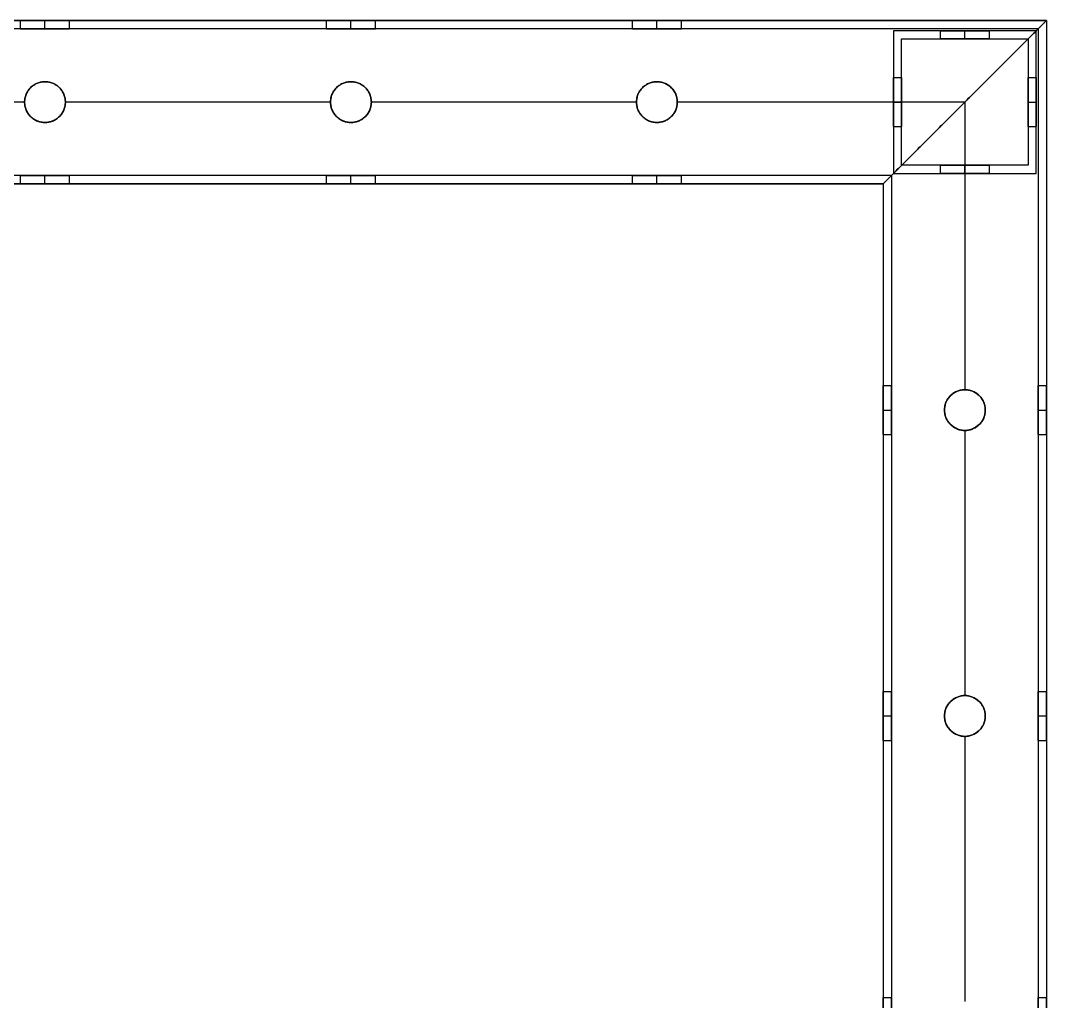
# Model space of a CAD drawing. Header units: millimetres. Extents: x 1279 to 9834, y -699 to 998.
# Drawn here: x 7420 to 7671.5, y 469.8 to 710.3 of the extents above; entities that cross this region are included whole.
import ezdxf

# ---------------------------------------------------------------- set-up
doc = ezdxf.new("R2010")
doc.units = ezdxf.units.MM
doc.header["$MEASUREMENT"] = 0
doc.layers.add('staal', color=7, linetype='Continuous', true_color=0x4c4c4c)

msp = doc.modelspace()

# ---------------------------------------------------------------- linework, layer by layer
at = {"layer": 'staal'}
for p, q in [((7419.99, 708.3, 1905.19), (7419.99, 710.3, 1905.19)), ((7425.99, 708.3, 1911.19), (7425.99, 710.3, 1911.19)), ((7425.99, 708.3, 1899.19), (7425.99, 710.3, 1899.19)), ((7431.99, 708.3, 1905.19), (7431.99, 710.3, 1905.19)), ((7494.99, 708.3, 1905.19), (7494.99, 710.3, 1905.19)), ((7500.99, 708.3, 1911.19), (7500.99, 710.3, 1911.19)), ((7500.99, 708.3, 1899.19), (7500.99, 710.3, 1899.19)), ((7506.99, 708.3, 1905.19), (7506.99, 710.3, 1905.19)), ((7569.99, 708.3, 1905.19), (7569.99, 710.3, 1905.19)), ((7575.99, 708.3, 1911.19), (7575.99, 710.3, 1911.19)), ((7575.99, 708.3, 1899.19), (7575.99, 710.3, 1899.19)), ((7581.99, 708.3, 1905.19), (7581.99, 710.3, 1905.19)), ((7645.49, 705.8, 2590.82), (7645.49, 707.8, 2590.82)), ((7645.49, 705.8, 2515.82), (7645.49, 707.8, 2515.82)), ((7651.49, 705.8, 2460.32), (7651.49, 707.8, 2460.32)), ((7651.49, 705.8, 2628.32), (7651.49, 707.8, 2628.32)), ((7651.49, 705.8, 2584.82), (7651.49, 707.8, 2584.82)), ((7651.49, 705.8, 2596.82), (7651.49, 707.8, 2596.82)), ((7651.49, 705.8, 2509.82), (7651.49, 707.8, 2509.82)), ((7651.49, 705.8, 2521.82), (7651.49, 707.8, 2521.82)), ((7657.49, 705.8, 2590.82), (7657.49, 707.8, 2590.82)), ((7657.49, 705.8, 2515.82), (7657.49, 707.8, 2515.82)), ((7425.99, 695.3, 1923.19), (7425.99, 695.3, 1925.19)), ((7425.99, 695.3, 1885.19), (7425.99, 695.3, 1887.19)), ((7500.99, 695.3, 1923.19), (7500.99, 695.3, 1925.19)), ((7500.99, 695.3, 1885.19), (7500.99, 695.3, 1887.19)), ((7575.99, 695.3, 1923.19), (7575.99, 695.3, 1925.19)), ((7575.99, 695.3, 1885.19), (7575.99, 695.3, 1887.19)), ((7633.99, 696.3, 2590.82), (7635.99, 696.3, 2590.82)), ((7633.99, 696.3, 2515.82), (7635.99, 696.3, 2515.82)), ((7666.99, 696.3, 2590.82), (7668.99, 696.3, 2590.82)), ((7666.99, 696.3, 2515.82), (7668.99, 696.3, 2515.82)), ((7420.99, 690.3, 1923.19), (7420.99, 690.3, 1925.19)), ((7420.99, 690.3, 1885.19), (7420.99, 690.3, 1887.19)), ((7430.99, 690.3, 1923.19), (7430.99, 690.3, 1925.19)), ((7430.99, 690.3, 1885.19), (7430.99, 690.3, 1887.19)), ((7495.99, 690.3, 1923.19), (7495.99, 690.3, 1925.19)), ((7495.99, 690.3, 1885.19), (7495.99, 690.3, 1887.19)), ((7505.99, 690.3, 1923.19), (7505.99, 690.3, 1925.19)), ((7505.99, 690.3, 1885.19), (7505.99, 690.3, 1887.19)), ((7570.99, 690.3, 1923.19), (7570.99, 690.3, 1925.19)), ((7570.99, 690.3, 1885.19), (7570.99, 690.3, 1887.19)), ((7580.99, 690.3, 1923.19), (7580.99, 690.3, 1925.19)), ((7580.99, 690.3, 1885.19), (7580.99, 690.3, 1887.19)), ((7633.99, 690.3, 2460.32), (7635.99, 690.3, 2460.32)), ((7633.99, 690.3, 2628.32), (7635.99, 690.3, 2628.32)), ((7633.99, 690.3, 2596.82), (7635.99, 690.3, 2596.82)), ((7633.99, 690.3, 2584.82), (7635.99, 690.3, 2584.82)), ((7633.99, 690.3, 2521.82), (7635.99, 690.3, 2521.82)), ((7633.99, 690.3, 2509.82), (7635.99, 690.3, 2509.82)), ((7666.99, 690.3, 2460.32), (7668.99, 690.3, 2460.32)), ((7666.99, 690.3, 2628.32), (7668.99, 690.3, 2628.32)), ((7666.99, 690.3, 2596.82), (7668.99, 690.3, 2596.82)), ((7666.99, 690.3, 2584.82), (7668.99, 690.3, 2584.82)), ((7666.99, 690.3, 2521.82), (7668.99, 690.3, 2521.82)), ((7666.99, 690.3, 2509.82), (7668.99, 690.3, 2509.82)), ((7425.99, 685.3, 1885.19), (7425.99, 685.3, 1887.19)), ((7425.99, 685.3, 1923.19), (7425.99, 685.3, 1925.19)), ((7500.99, 685.3, 1885.19), (7500.99, 685.3, 1887.19)), ((7500.99, 685.3, 1923.19), (7500.99, 685.3, 1925.19)), ((7575.99, 685.3, 1885.19), (7575.99, 685.3, 1887.19)), ((7575.99, 685.3, 1923.19), (7575.99, 685.3, 1925.19)), ((7633.99, 684.3, 2590.82), (7635.99, 684.3, 2590.82)), ((7633.99, 684.3, 2515.82), (7635.99, 684.3, 2515.82)), ((7666.99, 684.3, 2590.82), (7668.99, 684.3, 2590.82)), ((7666.99, 684.3, 2515.82), (7668.99, 684.3, 2515.82)), ((7645.49, 672.8, 2590.82), (7645.49, 674.8, 2590.82)), ((7645.49, 672.8, 2515.82), (7645.49, 674.8, 2515.82)), ((7651.49, 672.8, 2460.32), (7651.49, 674.8, 2460.32)), ((7651.49, 672.8, 2628.32), (7651.49, 674.8, 2628.32)), ((7651.49, 672.8, 2584.82), (7651.49, 674.8, 2584.82)), ((7651.49, 672.8, 2596.82), (7651.49, 674.8, 2596.82)), ((7651.49, 672.8, 2509.82), (7651.49, 674.8, 2509.82)), ((7651.49, 672.8, 2521.82), (7651.49, 674.8, 2521.82)), ((7657.49, 672.8, 2590.82), (7657.49, 674.8, 2590.82)), ((7657.49, 672.8, 2515.82), (7657.49, 674.8, 2515.82)), ((7419.99, 670.3, 1905.19), (7419.99, 672.3, 1905.19)), ((7425.99, 670.3, 1911.19), (7425.99, 672.3, 1911.19)), ((7425.99, 670.3, 1899.19), (7425.99, 672.3, 1899.19)), ((7431.99, 670.3, 1905.19), (7431.99, 672.3, 1905.19)), ((7494.99, 670.3, 1905.19), (7494.99, 672.3, 1905.19)), ((7500.99, 670.3, 1911.19), (7500.99, 672.3, 1911.19)), ((7500.99, 670.3, 1899.19), (7500.99, 672.3, 1899.19)), ((7506.99, 670.3, 1905.19), (7506.99, 672.3, 1905.19)), ((7569.99, 670.3, 1905.19), (7569.99, 672.3, 1905.19)), ((7575.99, 670.3, 1911.19), (7575.99, 672.3, 1911.19)), ((7575.99, 670.3, 1899.19), (7575.99, 672.3, 1899.19)), ((7581.99, 670.3, 1905.19), (7581.99, 672.3, 1905.19)), ((7631.49, 620.8, 1905.19), (7633.49, 620.8, 1905.19)), ((7651.49, 619.8, 1923.19), (7651.49, 619.8, 1925.19)), ((7651.49, 619.8, 1885.19), (7651.49, 619.8, 1887.19)), ((7669.49, 620.8, 1905.19), (7671.49, 620.8, 1905.19)), ((7631.49, 614.8, 1899.19), (7633.49, 614.8, 1899.19)), ((7631.49, 614.8, 1911.19), (7633.49, 614.8, 1911.19)), ((7646.49, 614.8, 1885.19), (7646.49, 614.8, 1887.19)), ((7646.49, 614.8, 1923.19), (7646.49, 614.8, 1925.19)), ((7656.49, 614.8, 1923.19), (7656.49, 614.8, 1925.19)), ((7656.49, 614.8, 1885.19), (7656.49, 614.8, 1887.19)), ((7669.49, 614.8, 1899.19), (7671.49, 614.8, 1899.19)), ((7669.49, 614.8, 1911.19), (7671.49, 614.8, 1911.19)), ((7631.49, 608.8, 1905.19), (7633.49, 608.8, 1905.19)), ((7651.49, 609.8, 1923.19), (7651.49, 609.8, 1925.19)), ((7651.49, 609.8, 1885.19), (7651.49, 609.8, 1887.19)), ((7669.49, 608.8, 1905.19), (7671.49, 608.8, 1905.19)), ((7631.49, 545.8, 1905.19), (7633.49, 545.8, 1905.19)), ((7669.49, 545.8, 1905.19), (7671.49, 545.8, 1905.19)), ((7651.49, 544.8, 1923.19), (7651.49, 544.8, 1925.19)), ((7651.49, 544.8, 1885.19), (7651.49, 544.8, 1887.19)), ((7631.49, 539.8, 1899.19), (7633.49, 539.8, 1899.19)), ((7631.49, 539.8, 1911.19), (7633.49, 539.8, 1911.19)), ((7646.49, 539.8, 1885.19), (7646.49, 539.8, 1887.19)), ((7646.49, 539.8, 1923.19), (7646.49, 539.8, 1925.19)), ((7656.49, 539.8, 1923.19), (7656.49, 539.8, 1925.19)), ((7656.49, 539.8, 1885.19), (7656.49, 539.8, 1887.19)), ((7669.49, 539.8, 1899.19), (7671.49, 539.8, 1899.19)), ((7669.49, 539.8, 1911.19), (7671.49, 539.8, 1911.19)), ((7631.49, 533.8, 1905.19), (7633.49, 533.8, 1905.19)), ((7651.49, 534.8, 1923.19), (7651.49, 534.8, 1925.19)), ((7651.49, 534.8, 1885.19), (7651.49, 534.8, 1887.19)), ((7669.49, 533.8, 1905.19), (7671.49, 533.8, 1905.19)), ((7631.49, 470.8, 1905.19), (7633.49, 470.8, 1905.19)), ((7669.49, 470.8, 1905.19), (7671.49, 470.8, 1905.19))]:
    msp.add_line(p, q, dxfattribs=at)
for points in [[(6355.49, 710.3), (7671.49, 710.3), (7671.49, -605.7), (6355.49, -605.7)], [(6395.49, 670.3), (7631.49, 670.3), (7631.49, -565.7), (6395.49, -565.7)]]:
    msp.add_lwpolyline(points, close=True, dxfattribs=at)
at = {"layer": 'staal', "extrusion": (0, 1, 0)}
for points in [[(-7631.49, 1885.19), (-7671.49, 1885.19), (-7671.49, 1925.19), (-7631.49, 1925.19)], [(-7633.49, 1887.19), (-7669.49, 1887.19), (-7669.49, 1923.19), (-7633.49, 1923.19)]]:
    msp.add_lwpolyline(points, close=True, dxfattribs=at)
at = {"layer": 'staal'}
for centre in [(7425.99, 690.3, 1885.19), (7425.99, 690.3, 1924.19), (7425.99, 690.3, 1886.19), (7500.99, 690.3, 1885.19), (7500.99, 690.3, 1924.19), (7500.99, 690.3, 1886.19), (7575.99, 690.3, 1885.19), (7575.99, 690.3, 1924.19), (7575.99, 690.3, 1886.19), (7651.49, 614.8, 1885.19), (7651.49, 614.8, 1924.19), (7651.49, 614.8, 1886.19), (7651.49, 539.8, 1885.19), (7651.49, 539.8, 1924.19), (7651.49, 539.8, 1886.19)]:
    msp.add_circle(centre, 5, dxfattribs=at)
for points in [[(7671.49, 710.3, 1885.19), (7013.49, 710.3, 1885.19), (6355.49, 710.3, 1885.19)], [(7671.49, 710.3, 1925.19), (7013.49, 710.3, 1925.19), (6355.49, 710.3, 1925.19)], [(7419.99, 710.3, 1905.19), (7388.49, 710.3, 1905.19), (7356.99, 710.3, 1905.19)], [(7494.99, 710.3, 1905.19), (7463.49, 710.3, 1905.19), (7431.99, 710.3, 1905.19)], [(7569.99, 710.3, 1905.19), (7538.49, 710.3, 1905.19), (7506.99, 710.3, 1905.19)], [(7671.49, 710.3, 1905.19), (7626.74, 710.3, 1905.19), (7581.99, 710.3, 1905.19)], [(7671.49, 710.3, 1885.19), (7651.49, 690.3, 1885.19), (7631.49, 670.3, 1885.19)], [(7631.49, 670.3, 1925.19), (7651.49, 690.3, 1925.19), (7671.49, 710.3, 1925.19)], [(7671.49, 710.3, 1885.19), (7651.49, 690.3, 1885.19), (7631.49, 670.3, 1885.19)], [(7631.49, 670.3, 1925.19), (7651.49, 690.3, 1925.19), (7671.49, 710.3, 1925.19)], [(7671.49, 710.3, 1910.19), (7670.49, 709.3, 1910.19), (7669.49, 708.3, 1910.19)], [(7671.49, 710.3, 1910.19), (7670.49, 709.3, 1910.19), (7669.49, 708.3, 1910.19)], [(7671.49, 710.3, 1885.19), (7671.49, 52.3, 1885.19), (7671.49, -605.7, 1885.19)], [(7671.49, 710.3, 1925.19), (7671.49, 52.3, 1925.19), (7671.49, -605.7, 1925.19)], [(7671.49, 710.3, 1885.19), (7671.49, 710.3, 1905.19), (7671.49, 710.3, 1925.19)], [(7671.49, 710.3, 1905.19), (7671.49, 665.55, 1905.19), (7671.49, 620.8, 1905.19)], [(7671.49, 710.3, 1885.19), (7671.49, 710.3, 1905.19), (7671.49, 710.3, 1925.19)], [(7669.49, 708.3, 1923.19), (7013.49, 708.3, 1923.19), (6357.49, 708.3, 1923.19)], [(7669.49, 708.3, 1887.19), (7013.49, 708.3, 1887.19), (6357.49, 708.3, 1887.19)], [(7419.99, 708.3, 1905.19), (7388.49, 708.3, 1905.19), (7356.99, 708.3, 1905.19)], [(7494.99, 708.3, 1905.19), (7463.49, 708.3, 1905.19), (7431.99, 708.3, 1905.19)], [(7569.99, 708.3, 1905.19), (7538.49, 708.3, 1905.19), (7506.99, 708.3, 1905.19)], [(7669.49, 708.3, 1905.19), (7625.74, 708.3, 1905.19), (7581.99, 708.3, 1905.19)], [(7669.49, 708.3, 1923.19), (7651.49, 690.3, 1923.19), (7633.49, 672.3, 1923.19)], [(7633.49, 672.3, 1887.19), (7651.49, 690.3, 1887.19), (7669.49, 708.3, 1887.19)], [(7669.49, 708.3, 1923.19), (7651.49, 690.3, 1923.19), (7633.49, 672.3, 1923.19)], [(7633.49, 672.3, 1887.19), (7651.49, 690.3, 1887.19), (7669.49, 708.3, 1887.19)], [(7668.99, 707.8, 2460.32), (7651.49, 707.8, 2460.32), (7633.99, 707.8, 2460.32)], [(7633.99, 707.8, 2460.32), (7633.99, 707.8, 2544.32), (7633.99, 707.8, 2628.32)], [(7668.99, 707.8, 2628.32), (7651.49, 707.8, 2628.32), (7633.99, 707.8, 2628.32)], [(7633.99, 707.8, 2460.32), (7633.99, 690.3, 2460.32), (7633.99, 672.8, 2460.32)], [(7633.99, 707.8, 2628.32), (7633.99, 690.3, 2628.32), (7633.99, 672.8, 2628.32)], [(7668.99, 707.8, 2544.32), (7651.49, 707.8, 2544.32), (7633.99, 707.8, 2544.32)], [(7633.99, 707.8, 2544.32), (7633.99, 690.3, 2544.32), (7633.99, 672.8, 2544.32)], [(7651.49, 707.8, 2460.32), (7651.49, 707.8, 2485.07), (7651.49, 707.8, 2509.82)], [(7651.49, 707.8, 2521.82), (7651.49, 707.8, 2553.32), (7651.49, 707.8, 2584.82)], [(7651.49, 707.8, 2596.82), (7651.49, 707.8, 2612.57), (7651.49, 707.8, 2628.32)], [(7668.99, 672.8, 2460.32), (7668.99, 690.3, 2460.32), (7668.99, 707.8, 2460.32)], [(7668.99, 707.8, 2460.32), (7668.99, 707.8, 2544.32), (7668.99, 707.8, 2628.32)], [(7668.99, 672.8, 2628.32), (7668.99, 690.3, 2628.32), (7668.99, 707.8, 2628.32)], [(7668.99, 672.8, 2544.32), (7668.99, 690.3, 2544.32), (7668.99, 707.8, 2544.32)], [(7669.49, 708.3, 1887.19), (7669.49, 708.3, 1905.19), (7669.49, 708.3, 1923.19)], [(7669.49, 708.3, 1923.19), (7669.49, 52.3, 1923.19), (7669.49, -603.7, 1923.19)], [(7669.49, 708.3, 1887.19), (7669.49, 52.3, 1887.19), (7669.49, -603.7, 1887.19)], [(7669.49, 708.3, 1905.19), (7669.49, 664.55, 1905.19), (7669.49, 620.8, 1905.19)], [(7669.49, 708.3, 1887.19), (7669.49, 708.3, 1905.19), (7669.49, 708.3, 1923.19)], [(7635.99, 674.8, 2460.32), (7635.99, 690.3, 2460.32), (7635.99, 705.8, 2460.32)], [(7635.99, 705.8, 2460.32), (7635.99, 705.8, 2544.32), (7635.99, 705.8, 2628.32)], [(7635.99, 674.8, 2628.32), (7635.99, 690.3, 2628.32), (7635.99, 705.8, 2628.32)], [(7635.99, 705.8, 2460.32), (7651.49, 705.8, 2460.32), (7666.99, 705.8, 2460.32)], [(7635.99, 705.8, 2628.32), (7651.49, 705.8, 2628.32), (7666.99, 705.8, 2628.32)], [(7635.99, 674.8, 2544.32), (7635.99, 690.3, 2544.32), (7635.99, 705.8, 2544.32)], [(7635.99, 705.8, 2544.32), (7651.49, 705.8, 2544.32), (7666.99, 705.8, 2544.32)], [(7651.49, 705.8, 2460.32), (7651.49, 705.8, 2485.07), (7651.49, 705.8, 2509.82)], [(7651.49, 705.8, 2521.82), (7651.49, 705.8, 2553.32), (7651.49, 705.8, 2584.82)], [(7651.49, 705.8, 2596.82), (7651.49, 705.8, 2612.57), (7651.49, 705.8, 2628.32)], [(7666.99, 705.8, 2460.32), (7666.99, 705.8, 2544.32), (7666.99, 705.8, 2628.32)], [(7666.99, 705.8, 2460.32), (7666.99, 690.3, 2460.32), (7666.99, 674.8, 2460.32)], [(7666.99, 705.8, 2628.32), (7666.99, 690.3, 2628.32), (7666.99, 674.8, 2628.32)], [(7666.99, 705.8, 2544.32), (7666.99, 690.3, 2544.32), (7666.99, 674.8, 2544.32)], [(7420.99, 690.3, 1925.19), (7388.49, 690.3, 1925.19), (7355.99, 690.3, 1925.19)], [(7420.99, 690.3, 1923.19), (7388.49, 690.3, 1923.19), (7355.99, 690.3, 1923.19)], [(7420.99, 690.3, 1887.19), (7388.49, 690.3, 1887.19), (7355.99, 690.3, 1887.19)], [(7420.99, 690.3, 1885.19), (7388.49, 690.3, 1885.19), (7355.99, 690.3, 1885.19)], [(7495.99, 690.3, 1925.19), (7463.49, 690.3, 1925.19), (7430.99, 690.3, 1925.19)], [(7495.99, 690.3, 1923.19), (7463.49, 690.3, 1923.19), (7430.99, 690.3, 1923.19)], [(7495.99, 690.3, 1887.19), (7463.49, 690.3, 1887.19), (7430.99, 690.3, 1887.19)], [(7495.99, 690.3, 1885.19), (7463.49, 690.3, 1885.19), (7430.99, 690.3, 1885.19)], [(7570.99, 690.3, 1925.19), (7538.49, 690.3, 1925.19), (7505.99, 690.3, 1925.19)], [(7570.99, 690.3, 1923.19), (7538.49, 690.3, 1923.19), (7505.99, 690.3, 1923.19)], [(7570.99, 690.3, 1887.19), (7538.49, 690.3, 1887.19), (7505.99, 690.3, 1887.19)], [(7570.99, 690.3, 1885.19), (7538.49, 690.3, 1885.19), (7505.99, 690.3, 1885.19)], [(7651.49, 690.3, 1925.19), (7616.24, 690.3, 1925.19), (7580.99, 690.3, 1925.19)], [(7651.49, 690.3, 1923.19), (7616.24, 690.3, 1923.19), (7580.99, 690.3, 1923.19)], [(7651.49, 690.3, 1887.19), (7616.24, 690.3, 1887.19), (7580.99, 690.3, 1887.19)], [(7651.49, 690.3, 1885.19), (7616.24, 690.3, 1885.19), (7580.99, 690.3, 1885.19)], [(7633.99, 690.3, 2460.32), (7633.99, 690.3, 2485.07), (7633.99, 690.3, 2509.82)], [(7633.99, 690.3, 2521.82), (7633.99, 690.3, 2553.32), (7633.99, 690.3, 2584.82)], [(7633.99, 690.3, 2596.82), (7633.99, 690.3, 2612.57), (7633.99, 690.3, 2628.32)], [(7635.99, 690.3, 2460.32), (7635.99, 690.3, 2485.07), (7635.99, 690.3, 2509.82)], [(7635.99, 690.3, 2521.82), (7635.99, 690.3, 2553.32), (7635.99, 690.3, 2584.82)], [(7635.99, 690.3, 2596.82), (7635.99, 690.3, 2612.57), (7635.99, 690.3, 2628.32)], [(7651.49, 690.3, 1925.19), (7651.49, 655.05, 1925.19), (7651.49, 619.8, 1925.19)], [(7651.49, 690.3, 1923.19), (7651.49, 655.05, 1923.19), (7651.49, 619.8, 1923.19)], [(7651.49, 690.3, 1887.19), (7651.49, 655.05, 1887.19), (7651.49, 619.8, 1887.19)], [(7651.49, 690.3, 1885.19), (7651.49, 655.05, 1885.19), (7651.49, 619.8, 1885.19)], [(7651.49, 690.3, 1885.19), (7651.49, 690.3, 1886.19), (7651.49, 690.3, 1887.19)], [(7651.49, 690.3, 1923.19), (7651.49, 690.3, 1924.19), (7651.49, 690.3, 1925.19)], [(7651.49, 690.3, 1885.19), (7651.49, 690.3, 1886.19), (7651.49, 690.3, 1887.19)], [(7651.49, 690.3, 1923.19), (7651.49, 690.3, 1924.19), (7651.49, 690.3, 1925.19)], [(7666.99, 690.3, 2460.32), (7666.99, 690.3, 2485.07), (7666.99, 690.3, 2509.82)], [(7666.99, 690.3, 2521.82), (7666.99, 690.3, 2553.32), (7666.99, 690.3, 2584.82)], [(7666.99, 690.3, 2596.82), (7666.99, 690.3, 2612.57), (7666.99, 690.3, 2628.32)], [(7668.99, 690.3, 2460.32), (7668.99, 690.3, 2485.07), (7668.99, 690.3, 2509.82)], [(7668.99, 690.3, 2521.82), (7668.99, 690.3, 2553.32), (7668.99, 690.3, 2584.82)], [(7668.99, 690.3, 2596.82), (7668.99, 690.3, 2612.57), (7668.99, 690.3, 2628.32)], [(7635.99, 674.8, 2460.32), (7635.99, 674.8, 2544.32), (7635.99, 674.8, 2628.32)], [(7666.99, 674.8, 2460.32), (7651.49, 674.8, 2460.32), (7635.99, 674.8, 2460.32)], [(7666.99, 674.8, 2628.32), (7651.49, 674.8, 2628.32), (7635.99, 674.8, 2628.32)], [(7666.99, 674.8, 2544.32), (7651.49, 674.8, 2544.32), (7635.99, 674.8, 2544.32)], [(7651.49, 674.8, 2460.32), (7651.49, 674.8, 2485.07), (7651.49, 674.8, 2509.82)], [(7651.49, 674.8, 2521.82), (7651.49, 674.8, 2553.32), (7651.49, 674.8, 2584.82)], [(7651.49, 674.8, 2596.82), (7651.49, 674.8, 2612.57), (7651.49, 674.8, 2628.32)], [(7666.99, 674.8, 2460.32), (7666.99, 674.8, 2544.32), (7666.99, 674.8, 2628.32)], [(7633.49, 672.3, 1923.19), (7013.49, 672.3, 1923.19), (6393.49, 672.3, 1923.19)], [(7633.49, 672.3, 1887.19), (7013.49, 672.3, 1887.19), (6393.49, 672.3, 1887.19)], [(7419.99, 672.3, 1905.19), (7388.49, 672.3, 1905.19), (7356.99, 672.3, 1905.19)], [(7494.99, 672.3, 1905.19), (7463.49, 672.3, 1905.19), (7431.99, 672.3, 1905.19)], [(7569.99, 672.3, 1905.19), (7538.49, 672.3, 1905.19), (7506.99, 672.3, 1905.19)], [(7633.49, 672.3, 1905.19), (7607.74, 672.3, 1905.19), (7581.99, 672.3, 1905.19)], [(7633.49, 672.3, 1910.19), (7632.49, 671.3, 1910.19), (7631.49, 670.3, 1910.19)], [(7633.49, 672.3, 1910.19), (7632.49, 671.3, 1910.19), (7631.49, 670.3, 1910.19)], [(7633.49, 672.3, 1923.19), (7633.49, 672.3, 1905.19), (7633.49, 672.3, 1887.19)], [(7633.49, 672.3, 1923.19), (7633.49, 52.3, 1923.19), (7633.49, -567.7, 1923.19)], [(7633.49, 672.3, 1887.19), (7633.49, 52.3, 1887.19), (7633.49, -567.7, 1887.19)], [(7633.49, 672.3, 1905.19), (7633.49, 646.55, 1905.19), (7633.49, 620.8, 1905.19)], [(7633.49, 672.3, 1923.19), (7633.49, 672.3, 1905.19), (7633.49, 672.3, 1887.19)], [(7633.99, 672.8, 2460.32), (7651.49, 672.8, 2460.32), (7668.99, 672.8, 2460.32)], [(7633.99, 672.8, 2628.32), (7651.49, 672.8, 2628.32), (7668.99, 672.8, 2628.32)], [(7633.99, 672.8, 2460.32), (7633.99, 672.8, 2544.32), (7633.99, 672.8, 2628.32)], [(7633.99, 672.8, 2544.32), (7651.49, 672.8, 2544.32), (7668.99, 672.8, 2544.32)], [(7651.49, 672.8, 2460.32), (7651.49, 672.8, 2485.07), (7651.49, 672.8, 2509.82)], [(7651.49, 672.8, 2521.82), (7651.49, 672.8, 2553.32), (7651.49, 672.8, 2584.82)], [(7651.49, 672.8, 2596.82), (7651.49, 672.8, 2612.57), (7651.49, 672.8, 2628.32)], [(7668.99, 672.8, 2460.32), (7668.99, 672.8, 2544.32), (7668.99, 672.8, 2628.32)], [(7631.49, 670.3, 1885.19), (7013.49, 670.3, 1885.19), (6395.49, 670.3, 1885.19)], [(7631.49, 670.3, 1925.19), (7013.49, 670.3, 1925.19), (6395.49, 670.3, 1925.19)], [(7419.99, 670.3, 1905.19), (7388.49, 670.3, 1905.19), (7356.99, 670.3, 1905.19)], [(7494.99, 670.3, 1905.19), (7463.49, 670.3, 1905.19), (7431.99, 670.3, 1905.19)], [(7569.99, 670.3, 1905.19), (7538.49, 670.3, 1905.19), (7506.99, 670.3, 1905.19)], [(7631.49, 670.3, 1905.19), (7606.74, 670.3, 1905.19), (7581.99, 670.3, 1905.19)], [(7631.49, 670.3, 1885.19), (7631.49, 670.3, 1905.19), (7631.49, 670.3, 1925.19)], [(7631.49, 670.3, 1885.19), (7631.49, 52.3, 1885.19), (7631.49, -565.7, 1885.19)], [(7631.49, 670.3, 1925.19), (7631.49, 52.3, 1925.19), (7631.49, -565.7, 1925.19)], [(7631.49, 670.3, 1905.19), (7631.49, 645.55, 1905.19), (7631.49, 620.8, 1905.19)], [(7631.49, 670.3, 1885.19), (7631.49, 670.3, 1905.19), (7631.49, 670.3, 1925.19)], [(7631.49, 608.8, 1905.19), (7631.49, 577.3, 1905.19), (7631.49, 545.8, 1905.19)], [(7633.49, 608.8, 1905.19), (7633.49, 577.3, 1905.19), (7633.49, 545.8, 1905.19)], [(7651.49, 609.8, 1925.19), (7651.49, 577.3, 1925.19), (7651.49, 544.8, 1925.19)], [(7651.49, 609.8, 1923.19), (7651.49, 577.3, 1923.19), (7651.49, 544.8, 1923.19)], [(7651.49, 609.8, 1887.19), (7651.49, 577.3, 1887.19), (7651.49, 544.8, 1887.19)], [(7651.49, 609.8, 1885.19), (7651.49, 577.3, 1885.19), (7651.49, 544.8, 1885.19)], [(7669.49, 608.8, 1905.19), (7669.49, 577.3, 1905.19), (7669.49, 545.8, 1905.19)], [(7671.49, 608.8, 1905.19), (7671.49, 577.3, 1905.19), (7671.49, 545.8, 1905.19)], [(7631.49, 533.8, 1905.19), (7631.49, 502.3, 1905.19), (7631.49, 470.8, 1905.19)], [(7633.49, 533.8, 1905.19), (7633.49, 502.3, 1905.19), (7633.49, 470.8, 1905.19)], [(7651.49, 534.8, 1925.19), (7651.49, 502.3, 1925.19), (7651.49, 469.8, 1925.19)], [(7651.49, 534.8, 1923.19), (7651.49, 502.3, 1923.19), (7651.49, 469.8, 1923.19)], [(7651.49, 534.8, 1887.19), (7651.49, 502.3, 1887.19), (7651.49, 469.8, 1887.19)], [(7651.49, 534.8, 1885.19), (7651.49, 502.3, 1885.19), (7651.49, 469.8, 1885.19)], [(7669.49, 533.8, 1905.19), (7669.49, 502.3, 1905.19), (7669.49, 470.8, 1905.19)], [(7671.49, 533.8, 1905.19), (7671.49, 502.3, 1905.19), (7671.49, 470.8, 1905.19)]]:
    msp.add_open_spline(points, degree=2, dxfattribs=at)
for points, weights, knots in [([(7425.99, 710.3, 1911.19), (7419.99, 710.3, 1911.19), (7419.99, 710.3, 1905.19), (7419.99, 710.3, 1899.19), (7425.99, 710.3, 1899.19), (7431.99, 710.3, 1899.19), (7431.99, 710.3, 1905.19), (7431.99, 710.3, 1911.19), (7425.99, 710.3, 1911.19)], [1, 0.707106781187, 1, 0.707106781187, 1, 0.707106781187, 1, 0.707106781187, 1], [-31.415927, -31.415927, -31.415927, -23.561945, -23.561945, -15.707963, -15.707963, -7.853982, -7.853982, 0, 0, 0]), ([(7500.99, 710.3, 1911.19), (7494.99, 710.3, 1911.19), (7494.99, 710.3, 1905.19), (7494.99, 710.3, 1899.19), (7500.99, 710.3, 1899.19), (7506.99, 710.3, 1899.19), (7506.99, 710.3, 1905.19), (7506.99, 710.3, 1911.19), (7500.99, 710.3, 1911.19)], [0.999999860338, 0.707106851018, 1, 0.707106781187, 1, 0.707106781187, 1, 0.707106851018, 0.999999860338], [-31.415927, -31.415927, -31.415927, -23.561946, -23.561946, -15.707963, -15.707963, -7.853981, -7.853981, 0, 0, 0]), ([(7575.99, 710.3, 1911.19), (7569.99, 710.3, 1911.19), (7569.99, 710.3, 1905.19), (7569.99, 710.3, 1899.19), (7575.99, 710.3, 1899.19), (7581.99, 710.3, 1899.19), (7581.99, 710.3, 1905.19), (7581.99, 710.3, 1911.19), (7575.99, 710.3, 1911.19)], [0.999999860338, 0.707106851018, 1, 0.707106781187, 1, 0.707106781187, 1, 0.707106851018, 0.999999860338], [-31.415927, -31.415927, -31.415927, -23.561946, -23.561946, -15.707963, -15.707963, -7.853981, -7.853981, 0, 0, 0]), ([(7425.99, 708.3, 1911.19), (7431.99, 708.3, 1911.19), (7431.99, 708.3, 1905.19), (7431.99, 708.3, 1899.19), (7425.99, 708.3, 1899.19), (7419.99, 708.3, 1899.19), (7419.99, 708.3, 1905.19), (7419.99, 708.3, 1911.19), (7425.99, 708.3, 1911.19)], [1, 0.707106781187, 1, 0.707106781187, 1, 0.707106781187, 1, 0.707106781187, 1], [0, 0, 0, 7.853982, 7.853982, 15.707963, 15.707963, 23.561945, 23.561945, 31.415927, 31.415927, 31.415927]), ([(7500.99, 708.3, 1911.19), (7506.99, 708.3, 1911.19), (7506.99, 708.3, 1905.19), (7506.99, 708.3, 1899.19), (7500.99, 708.3, 1899.19), (7494.99, 708.3, 1899.19), (7494.99, 708.3, 1905.19), (7494.99, 708.3, 1911.19), (7500.99, 708.3, 1911.19)], [1, 0.707106781187, 1, 0.707106781187, 1, 0.707106781187, 1, 0.707106781187, 1], [0, 0, 0, 7.853982, 7.853982, 15.707963, 15.707963, 23.561945, 23.561945, 31.415927, 31.415927, 31.415927]), ([(7575.99, 708.3, 1911.19), (7581.99, 708.3, 1911.19), (7581.99, 708.3, 1905.19), (7581.99, 708.3, 1899.19), (7575.99, 708.3, 1899.19), (7569.99, 708.3, 1899.19), (7569.99, 708.3, 1905.19), (7569.99, 708.3, 1911.19), (7575.99, 708.3, 1911.19)], [1, 0.707106781187, 1, 0.707106781187, 1, 0.707106781187, 1, 0.707106781187, 1], [0, 0, 0, 7.853982, 7.853982, 15.707963, 15.707963, 23.561945, 23.561945, 31.415927, 31.415927, 31.415927]), ([(7657.49, 707.8, 2590.82), (7657.49, 707.8, 2596.82), (7651.49, 707.8, 2596.82), (7645.49, 707.8, 2596.82), (7645.49, 707.8, 2590.82), (7645.49, 707.8, 2584.82), (7651.49, 707.8, 2584.82), (7657.49, 707.8, 2584.82), (7657.49, 707.8, 2590.82)], [1, 0.707106781187, 1, 0.707106781187, 1, 0.707106781187, 1, 0.707106781187, 1], [0, 0, 0, 7.853982, 7.853982, 15.707963, 15.707963, 23.561945, 23.561945, 31.415927, 31.415927, 31.415927]), ([(7657.49, 707.8, 2515.82), (7657.49, 707.8, 2521.82), (7651.49, 707.8, 2521.82), (7645.49, 707.8, 2521.82), (7645.49, 707.8, 2515.82), (7645.49, 707.8, 2509.82), (7651.49, 707.8, 2509.82), (7657.49, 707.8, 2509.82), (7657.49, 707.8, 2515.82)], [1, 0.707106781187, 1, 0.707106781187, 1, 0.707106781187, 1, 0.707106781187, 1], [0, 0, 0, 7.853982, 7.853982, 15.707963, 15.707963, 23.561945, 23.561945, 31.415927, 31.415927, 31.415927]), ([(7657.49, 705.8, 2590.82), (7657.49, 705.8, 2584.82), (7651.49, 705.8, 2584.82), (7645.49, 705.8, 2584.82), (7645.49, 705.8, 2590.82), (7645.49, 705.8, 2596.82), (7651.49, 705.8, 2596.82), (7657.49, 705.8, 2596.82), (7657.49, 705.8, 2590.82)], [1, 0.707106781187, 1, 0.707106781187, 1, 0.707106781187, 1, 0.707106781187, 1], [-31.415927, -31.415927, -31.415927, -23.561945, -23.561945, -15.707963, -15.707963, -7.853982, -7.853982, 0, 0, 0]), ([(7657.49, 705.8, 2515.82), (7657.49, 705.8, 2509.82), (7651.49, 705.8, 2509.82), (7645.49, 705.8, 2509.82), (7645.49, 705.8, 2515.82), (7645.49, 705.8, 2521.82), (7651.49, 705.8, 2521.82), (7657.49, 705.8, 2521.82), (7657.49, 705.8, 2515.82)], [1, 0.707106781187, 1, 0.707106781187, 1, 0.707106781187, 1, 0.707106781187, 1], [-31.415927, -31.415927, -31.415927, -23.561945, -23.561945, -15.707963, -15.707963, -7.853982, -7.853982, 0, 0, 0]), ([(7425.99, 685.3, 1925.19), (7420.99, 685.3, 1925.19), (7420.99, 690.3, 1925.19), (7420.99, 695.3, 1925.19), (7425.99, 695.3, 1925.19), (7430.99, 695.3, 1925.19), (7430.99, 690.3, 1925.19), (7430.99, 685.3, 1925.19), (7425.99, 685.3, 1925.19)], [1, 0.707106781187, 1, 0.707106781187, 1, 0.707106781187, 1, 0.707106781187, 1], [-31.415927, -31.415927, -31.415927, -23.561945, -23.561945, -15.707963, -15.707963, -7.853982, -7.853982, 0, 0, 0]), ([(7425.99, 685.3, 1923.19), (7430.99, 685.3, 1923.19), (7430.99, 690.3, 1923.19), (7430.99, 695.3, 1923.19), (7425.99, 695.3, 1923.19), (7420.99, 695.3, 1923.19), (7420.99, 690.3, 1923.19), (7420.99, 685.3, 1923.19), (7425.99, 685.3, 1923.19)], [1, 0.707106781187, 1, 0.707106781187, 1, 0.707106781187, 1, 0.707106781187, 1], [0, 0, 0, 7.853982, 7.853982, 15.707963, 15.707963, 23.561945, 23.561945, 31.415927, 31.415927, 31.415927]), ([(7425.99, 685.3, 1887.19), (7420.99, 685.3, 1887.19), (7420.99, 690.3, 1887.19), (7420.99, 695.3, 1887.19), (7425.99, 695.3, 1887.19), (7430.99, 695.3, 1887.19), (7430.99, 690.3, 1887.19), (7430.99, 685.3, 1887.19), (7425.99, 685.3, 1887.19)], [1, 0.707106781187, 1, 0.707106781187, 1, 0.707106781187, 1, 0.707106781187, 1], [-31.415927, -31.415927, -31.415927, -23.561945, -23.561945, -15.707963, -15.707963, -7.853982, -7.853982, 0, 0, 0]), ([(7500.99, 685.3, 1925.19), (7495.99, 685.3, 1925.19), (7495.99, 690.3, 1925.19), (7495.99, 695.3, 1925.19), (7500.99, 695.3, 1925.19), (7505.99, 695.3, 1925.19), (7505.99, 690.3, 1925.19), (7505.99, 685.3, 1925.19), (7500.99, 685.3, 1925.19)], [1, 0.707106781187, 1, 0.707106781187, 1, 0.707106781187, 1, 0.707106781187, 1], [-31.415927, -31.415927, -31.415927, -23.561945, -23.561945, -15.707963, -15.707963, -7.853982, -7.853982, 0, 0, 0]), ([(7500.99, 685.3, 1923.19), (7505.99, 685.3, 1923.19), (7505.99, 690.3, 1923.19), (7505.99, 695.3, 1923.19), (7500.99, 695.3, 1923.19), (7495.99, 695.3, 1923.19), (7495.99, 690.3, 1923.19), (7495.99, 685.3, 1923.19), (7500.99, 685.3, 1923.19)], [1, 0.707106781187, 1, 0.707106781187, 1, 0.707106781187, 1, 0.707106781187, 1], [0, 0, 0, 7.853982, 7.853982, 15.707963, 15.707963, 23.561945, 23.561945, 31.415927, 31.415927, 31.415927]), ([(7500.99, 685.3, 1887.19), (7495.99, 685.3, 1887.19), (7495.99, 690.3, 1887.19), (7495.99, 695.3, 1887.19), (7500.99, 695.3, 1887.19), (7505.99, 695.3, 1887.19), (7505.99, 690.3, 1887.19), (7505.99, 685.3, 1887.19), (7500.99, 685.3, 1887.19)], [1, 0.707106781187, 1, 0.707106781187, 1, 0.707106781187, 1, 0.707106781187, 1], [-31.415927, -31.415927, -31.415927, -23.561945, -23.561945, -15.707963, -15.707963, -7.853982, -7.853982, 0, 0, 0]), ([(7575.99, 685.3, 1925.19), (7570.99, 685.3, 1925.19), (7570.99, 690.3, 1925.19), (7570.99, 695.3, 1925.19), (7575.99, 695.3, 1925.19), (7580.99, 695.3, 1925.19), (7580.99, 690.3, 1925.19), (7580.99, 685.3, 1925.19), (7575.99, 685.3, 1925.19)], [1, 0.707106781187, 1, 0.707106781187, 1, 0.707106781187, 1, 0.707106781187, 1], [-31.415927, -31.415927, -31.415927, -23.561945, -23.561945, -15.707963, -15.707963, -7.853982, -7.853982, 0, 0, 0]), ([(7575.99, 685.3, 1923.19), (7580.99, 685.3, 1923.19), (7580.99, 690.3, 1923.19), (7580.99, 695.3, 1923.19), (7575.99, 695.3, 1923.19), (7570.99, 695.3, 1923.19), (7570.99, 690.3, 1923.19), (7570.99, 685.3, 1923.19), (7575.99, 685.3, 1923.19)], [1, 0.707106781187, 1, 0.707106781187, 1, 0.707106781187, 1, 0.707106781187, 1], [0, 0, 0, 7.853982, 7.853982, 15.707963, 15.707963, 23.561945, 23.561945, 31.415927, 31.415927, 31.415927]), ([(7575.99, 685.3, 1887.19), (7570.99, 685.3, 1887.19), (7570.99, 690.3, 1887.19), (7570.99, 695.3, 1887.19), (7575.99, 695.3, 1887.19), (7580.99, 695.3, 1887.19), (7580.99, 690.3, 1887.19), (7580.99, 685.3, 1887.19), (7575.99, 685.3, 1887.19)], [1, 0.707106781187, 1, 0.707106781187, 1, 0.707106781187, 1, 0.707106781187, 1], [-31.415927, -31.415927, -31.415927, -23.561945, -23.561945, -15.707963, -15.707963, -7.853982, -7.853982, 0, 0, 0]), ([(7633.99, 696.3, 2590.82), (7633.99, 696.3, 2596.82), (7633.99, 690.3, 2596.82), (7633.99, 684.3, 2596.82), (7633.99, 684.3, 2590.82), (7633.99, 684.3, 2584.82), (7633.99, 690.3, 2584.82), (7633.99, 696.3, 2584.82), (7633.99, 696.3, 2590.82)], [1, 0.707106781187, 1, 0.707106781187, 1, 0.707106781187, 1, 0.707106851018, 0.999999860338], [0, 0, 0, 7.853982, 7.853982, 15.707964, 15.707964, 23.561946, 23.561946, 31.415927, 31.415927, 31.415927]), ([(7633.99, 696.3, 2515.82), (7633.99, 696.3, 2521.82), (7633.99, 690.3, 2521.82), (7633.99, 684.3, 2521.82), (7633.99, 684.3, 2515.82), (7633.99, 684.3, 2509.82), (7633.99, 690.3, 2509.82), (7633.99, 696.3, 2509.82), (7633.99, 696.3, 2515.82)], [1, 0.707106781187, 1, 0.707106781187, 1, 0.707106781187, 1, 0.707106781187, 1], [0, 0, 0, 7.853982, 7.853982, 15.707963, 15.707963, 23.561945, 23.561945, 31.415927, 31.415927, 31.415927]), ([(7635.99, 696.3, 2590.82), (7635.99, 696.3, 2584.82), (7635.99, 690.3, 2584.82), (7635.99, 684.3, 2584.82), (7635.99, 684.3, 2590.82), (7635.99, 684.3, 2596.82), (7635.99, 690.3, 2596.82), (7635.99, 696.3, 2596.82), (7635.99, 696.3, 2590.82)], [1, 0.707106781187, 1, 0.707106781187, 1, 0.707106781187, 1, 0.707106781187, 1], [-31.415927, -31.415927, -31.415927, -23.561945, -23.561945, -15.707963, -15.707963, -7.853982, -7.853982, 0, 0, 0]), ([(7635.99, 696.3, 2515.82), (7635.99, 696.3, 2509.82), (7635.99, 690.3, 2509.82), (7635.99, 684.3, 2509.82), (7635.99, 684.3, 2515.82), (7635.99, 684.3, 2521.82), (7635.99, 690.3, 2521.82), (7635.99, 696.3, 2521.82), (7635.99, 696.3, 2515.82)], [1, 0.707106781187, 1, 0.707106781187, 1, 0.707106781187, 1, 0.707106781187, 1], [-31.415927, -31.415927, -31.415927, -23.561945, -23.561945, -15.707963, -15.707963, -7.853982, -7.853982, 0, 0, 0]), ([(7666.99, 696.3, 2590.82), (7666.99, 696.3, 2596.82), (7666.99, 690.3, 2596.82), (7666.99, 684.3, 2596.82), (7666.99, 684.3, 2590.82), (7666.99, 684.3, 2584.82), (7666.99, 690.3, 2584.82), (7666.99, 696.3, 2584.82), (7666.99, 696.3, 2590.82)], [1, 0.707106781187, 1, 0.707106781187, 1, 0.707106781187, 1, 0.707106781187, 1], [0, 0, 0, 7.853982, 7.853982, 15.707963, 15.707963, 23.561945, 23.561945, 31.415927, 31.415927, 31.415927]), ([(7666.99, 696.3, 2515.82), (7666.99, 696.3, 2521.82), (7666.99, 690.3, 2521.82), (7666.99, 684.3, 2521.82), (7666.99, 684.3, 2515.82), (7666.99, 684.3, 2509.82), (7666.99, 690.3, 2509.82), (7666.99, 696.3, 2509.82), (7666.99, 696.3, 2515.82)], [1, 0.707106781187, 1, 0.707106781187, 1, 0.707106781187, 1, 0.707106781187, 1], [0, 0, 0, 7.853982, 7.853982, 15.707963, 15.707963, 23.561945, 23.561945, 31.415927, 31.415927, 31.415927]), ([(7668.99, 696.3, 2590.82), (7668.99, 696.3, 2584.82), (7668.99, 690.3, 2584.82), (7668.99, 684.3, 2584.82), (7668.99, 684.3, 2590.82), (7668.99, 684.3, 2596.82), (7668.99, 690.3, 2596.82), (7668.99, 696.3, 2596.82), (7668.99, 696.3, 2590.82)], [1, 0.707106781187, 1, 0.707106781187, 1, 0.707106781187, 1, 0.707106781187, 1], [-31.415927, -31.415927, -31.415927, -23.561945, -23.561945, -15.707963, -15.707963, -7.853982, -7.853982, 0, 0, 0]), ([(7668.99, 696.3, 2515.82), (7668.99, 696.3, 2509.82), (7668.99, 690.3, 2509.82), (7668.99, 684.3, 2509.82), (7668.99, 684.3, 2515.82), (7668.99, 684.3, 2521.82), (7668.99, 690.3, 2521.82), (7668.99, 696.3, 2521.82), (7668.99, 696.3, 2515.82)], [1, 0.707106781187, 1, 0.707106781187, 1, 0.707106781187, 1, 0.707106781187, 1], [-31.415927, -31.415927, -31.415927, -23.561945, -23.561945, -15.707963, -15.707963, -7.853982, -7.853982, 0, 0, 0]), ([(7657.49, 674.8, 2590.82), (7657.49, 674.8, 2596.82), (7651.49, 674.8, 2596.82), (7645.49, 674.8, 2596.82), (7645.49, 674.8, 2590.82), (7645.49, 674.8, 2584.82), (7651.49, 674.8, 2584.82), (7657.49, 674.8, 2584.82), (7657.49, 674.8, 2590.82)], [1, 0.707106781187, 1, 0.707106781187, 1, 0.707106781187, 1, 0.707106781187, 1], [0, 0, 0, 7.853982, 7.853982, 15.707963, 15.707963, 23.561945, 23.561945, 31.415927, 31.415927, 31.415927]), ([(7657.49, 674.8, 2515.82), (7657.49, 674.8, 2521.82), (7651.49, 674.8, 2521.82), (7645.49, 674.8, 2521.82), (7645.49, 674.8, 2515.82), (7645.49, 674.8, 2509.82), (7651.49, 674.8, 2509.82), (7657.49, 674.8, 2509.82), (7657.49, 674.8, 2515.82)], [1, 0.707106781187, 1, 0.707106781187, 1, 0.707106781187, 1, 0.707106781187, 1], [0, 0, 0, 7.853982, 7.853982, 15.707963, 15.707963, 23.561945, 23.561945, 31.415927, 31.415927, 31.415927]), ([(7425.99, 672.3, 1911.19), (7419.99, 672.3, 1911.19), (7419.99, 672.3, 1905.19), (7419.99, 672.3, 1899.19), (7425.99, 672.3, 1899.19), (7431.99, 672.3, 1899.19), (7431.99, 672.3, 1905.19), (7431.99, 672.3, 1911.19), (7425.99, 672.3, 1911.19)], [1, 0.707106781187, 1, 0.707106781187, 1, 0.707106781187, 1, 0.707106781187, 1], [-31.415927, -31.415927, -31.415927, -23.561945, -23.561945, -15.707963, -15.707963, -7.853982, -7.853982, 0, 0, 0]), ([(7500.99, 672.3, 1911.19), (7494.99, 672.3, 1911.19), (7494.99, 672.3, 1905.19), (7494.99, 672.3, 1899.19), (7500.99, 672.3, 1899.19), (7506.99, 672.3, 1899.19), (7506.99, 672.3, 1905.19), (7506.99, 672.3, 1911.19), (7500.99, 672.3, 1911.19)], [1, 0.707106781187, 1, 0.707106781187, 1, 0.707106781187, 1, 0.707106781187, 1], [-31.415927, -31.415927, -31.415927, -23.561945, -23.561945, -15.707963, -15.707963, -7.853982, -7.853982, 0, 0, 0]), ([(7575.99, 672.3, 1911.19), (7569.99, 672.3, 1911.19), (7569.99, 672.3, 1905.19), (7569.99, 672.3, 1899.19), (7575.99, 672.3, 1899.19), (7581.99, 672.3, 1899.19), (7581.99, 672.3, 1905.19), (7581.99, 672.3, 1911.19), (7575.99, 672.3, 1911.19)], [1, 0.707106781187, 1, 0.707106781187, 1, 0.707106781187, 1, 0.707106781187, 1], [-31.415927, -31.415927, -31.415927, -23.561945, -23.561945, -15.707963, -15.707963, -7.853982, -7.853982, 0, 0, 0]), ([(7657.49, 672.8, 2590.82), (7657.49, 672.8, 2584.82), (7651.49, 672.8, 2584.82), (7645.49, 672.8, 2584.82), (7645.49, 672.8, 2590.82), (7645.49, 672.8, 2596.82), (7651.49, 672.8, 2596.82), (7657.49, 672.8, 2596.82), (7657.49, 672.8, 2590.82)], [1, 0.707106781187, 1, 0.707106781187, 1, 0.707106781187, 1, 0.707106781187, 1], [-31.415927, -31.415927, -31.415927, -23.561945, -23.561945, -15.707963, -15.707963, -7.853982, -7.853982, 0, 0, 0]), ([(7657.49, 672.8, 2515.82), (7657.49, 672.8, 2509.82), (7651.49, 672.8, 2509.82), (7645.49, 672.8, 2509.82), (7645.49, 672.8, 2515.82), (7645.49, 672.8, 2521.82), (7651.49, 672.8, 2521.82), (7657.49, 672.8, 2521.82), (7657.49, 672.8, 2515.82)], [1, 0.707106781187, 1, 0.707106781187, 1, 0.707106781187, 1, 0.707106781187, 1], [-31.415927, -31.415927, -31.415927, -23.561945, -23.561945, -15.707963, -15.707963, -7.853982, -7.853982, 0, 0, 0]), ([(7425.99, 670.3, 1911.19), (7431.99, 670.3, 1911.19), (7431.99, 670.3, 1905.19), (7431.99, 670.3, 1899.19), (7425.99, 670.3, 1899.19), (7419.99, 670.3, 1899.19), (7419.99, 670.3, 1905.19), (7419.99, 670.3, 1911.19), (7425.99, 670.3, 1911.19)], [1, 0.707106781187, 1, 0.707106781187, 1, 0.707106781187, 1, 0.707106781187, 1], [0, 0, 0, 7.853982, 7.853982, 15.707963, 15.707963, 23.561945, 23.561945, 31.415927, 31.415927, 31.415927]), ([(7500.99, 670.3, 1911.19), (7506.99, 670.3, 1911.19), (7506.99, 670.3, 1905.19), (7506.99, 670.3, 1899.19), (7500.99, 670.3, 1899.19), (7494.99, 670.3, 1899.19), (7494.99, 670.3, 1905.19), (7494.99, 670.3, 1911.19), (7500.99, 670.3, 1911.19)], [1, 0.707106781187, 1, 0.707106781187, 1, 0.707106781187, 1, 0.707106781187, 1], [0, 0, 0, 7.853982, 7.853982, 15.707963, 15.707963, 23.561945, 23.561945, 31.415927, 31.415927, 31.415927]), ([(7575.99, 670.3, 1911.19), (7581.99, 670.3, 1911.19), (7581.99, 670.3, 1905.19), (7581.99, 670.3, 1899.19), (7575.99, 670.3, 1899.19), (7569.99, 670.3, 1899.19), (7569.99, 670.3, 1905.19), (7569.99, 670.3, 1911.19), (7575.99, 670.3, 1911.19)], [0.999999860338, 0.707106851018, 1, 0.707106781187, 1, 0.707106781187, 1, 0.707106851018, 0.999999860338], [0, 0, 0, 7.853981, 7.853981, 15.707963, 15.707963, 23.561946, 23.561946, 31.415927, 31.415927, 31.415927]), ([(7631.49, 614.8, 1899.19), (7631.49, 608.8, 1899.19), (7631.49, 608.8, 1905.19), (7631.49, 608.8, 1911.19), (7631.49, 614.8, 1911.19), (7631.49, 620.8, 1911.19), (7631.49, 620.8, 1905.19), (7631.49, 620.8, 1899.19), (7631.49, 614.8, 1899.19)], [1, 0.707106781187, 1, 0.707106781187, 1, 0.707106781187, 1, 0.707106781187, 1], [-31.415927, -31.415927, -31.415927, -23.561945, -23.561945, -15.707963, -15.707963, -7.853982, -7.853982, 0, 0, 0]), ([(7633.49, 614.8, 1899.19), (7633.49, 620.8, 1899.19), (7633.49, 620.8, 1905.19), (7633.49, 620.8, 1911.19), (7633.49, 614.8, 1911.19), (7633.49, 608.8, 1911.19), (7633.49, 608.8, 1905.19), (7633.49, 608.8, 1899.19), (7633.49, 614.8, 1899.19)], [1, 0.707106781187, 1, 0.707106781187, 1, 0.707106781187, 1, 0.707106781187, 1], [0, 0, 0, 7.853982, 7.853982, 15.707963, 15.707963, 23.561945, 23.561945, 31.415927, 31.415927, 31.415927]), ([(7646.49, 614.8, 1925.19), (7646.49, 609.8, 1925.19), (7651.49, 609.8, 1925.19), (7656.49, 609.8, 1925.19), (7656.49, 614.8, 1925.19), (7656.49, 619.8, 1925.19), (7651.49, 619.8, 1925.19), (7646.49, 619.8, 1925.19), (7646.49, 614.8, 1925.19)], [1, 0.707106781187, 1, 0.707106781187, 1, 0.707106781187, 1, 0.707106781187, 1], [-31.415927, -31.415927, -31.415927, -23.561945, -23.561945, -15.707963, -15.707963, -7.853982, -7.853982, 0, 0, 0]), ([(7646.49, 614.8, 1923.19), (7646.49, 619.8, 1923.19), (7651.49, 619.8, 1923.19), (7656.49, 619.8, 1923.19), (7656.49, 614.8, 1923.19), (7656.49, 609.8, 1923.19), (7651.49, 609.8, 1923.19), (7646.49, 609.8, 1923.19), (7646.49, 614.8, 1923.19)], [1, 0.707106781187, 1, 0.707106781187, 1, 0.707106781187, 1, 0.707106781187, 1], [0, 0, 0, 7.853982, 7.853982, 15.707963, 15.707963, 23.561945, 23.561945, 31.415927, 31.415927, 31.415927]), ([(7646.49, 614.8, 1887.19), (7646.49, 609.8, 1887.19), (7651.49, 609.8, 1887.19), (7656.49, 609.8, 1887.19), (7656.49, 614.8, 1887.19), (7656.49, 619.8, 1887.19), (7651.49, 619.8, 1887.19), (7646.49, 619.8, 1887.19), (7646.49, 614.8, 1887.19)], [1, 0.707106781187, 1, 0.707106781187, 1, 0.707106781187, 1, 0.707106781187, 1], [-31.415927, -31.415927, -31.415927, -23.561945, -23.561945, -15.707963, -15.707963, -7.853982, -7.853982, 0, 0, 0]), ([(7669.49, 614.8, 1899.19), (7669.49, 608.8, 1899.19), (7669.49, 608.8, 1905.19), (7669.49, 608.8, 1911.19), (7669.49, 614.8, 1911.19), (7669.49, 620.8, 1911.19), (7669.49, 620.8, 1905.19), (7669.49, 620.8, 1899.19), (7669.49, 614.8, 1899.19)], [1, 0.707106781187, 1, 0.707106781187, 1, 0.707106781187, 1, 0.707106781187, 1], [-31.415927, -31.415927, -31.415927, -23.561945, -23.561945, -15.707963, -15.707963, -7.853982, -7.853982, 0, 0, 0]), ([(7671.49, 614.8, 1899.19), (7671.49, 620.8, 1899.19), (7671.49, 620.8, 1905.19), (7671.49, 620.8, 1911.19), (7671.49, 614.8, 1911.19), (7671.49, 608.8, 1911.19), (7671.49, 608.8, 1905.19), (7671.49, 608.8, 1899.19), (7671.49, 614.8, 1899.19)], [1, 0.707106781187, 1, 0.707106781187, 1, 0.707106781187, 1, 0.707106781187, 1], [0, 0, 0, 7.853982, 7.853982, 15.707963, 15.707963, 23.561945, 23.561945, 31.415927, 31.415927, 31.415927]), ([(7631.49, 539.8, 1899.19), (7631.49, 533.8, 1899.19), (7631.49, 533.8, 1905.19), (7631.49, 533.8, 1911.19), (7631.49, 539.8, 1911.19), (7631.49, 545.8, 1911.19), (7631.49, 545.8, 1905.19), (7631.49, 545.8, 1899.19), (7631.49, 539.8, 1899.19)], [1, 0.707106781187, 1, 0.707106781187, 1, 0.707106781187, 1, 0.707106781187, 1], [-31.415927, -31.415927, -31.415927, -23.561945, -23.561945, -15.707963, -15.707963, -7.853982, -7.853982, 0, 0, 0]), ([(7633.49, 539.8, 1899.19), (7633.49, 545.8, 1899.19), (7633.49, 545.8, 1905.19), (7633.49, 545.8, 1911.19), (7633.49, 539.8, 1911.19), (7633.49, 533.8, 1911.19), (7633.49, 533.8, 1905.19), (7633.49, 533.8, 1899.19), (7633.49, 539.8, 1899.19)], [1, 0.707106781187, 1, 0.707106781187, 1, 0.707106781187, 1, 0.707106781187, 1], [0, 0, 0, 7.853982, 7.853982, 15.707963, 15.707963, 23.561945, 23.561945, 31.415927, 31.415927, 31.415927]), ([(7669.49, 539.8, 1899.19), (7669.49, 533.8, 1899.19), (7669.49, 533.8, 1905.19), (7669.49, 533.8, 1911.19), (7669.49, 539.8, 1911.19), (7669.49, 545.8, 1911.19), (7669.49, 545.8, 1905.19), (7669.49, 545.8, 1899.19), (7669.49, 539.8, 1899.19)], [1, 0.707106781187, 1, 0.707106781187, 1, 0.707106781187, 1, 0.707106781187, 1], [-31.415927, -31.415927, -31.415927, -23.561945, -23.561945, -15.707963, -15.707963, -7.853982, -7.853982, 0, 0, 0]), ([(7671.49, 539.8, 1899.19), (7671.49, 545.8, 1899.19), (7671.49, 545.8, 1905.19), (7671.49, 545.8, 1911.19), (7671.49, 539.8, 1911.19), (7671.49, 533.8, 1911.19), (7671.49, 533.8, 1905.19), (7671.49, 533.8, 1899.19), (7671.49, 539.8, 1899.19)], [1, 0.707106781187, 1, 0.707106781187, 1, 0.707106781187, 1, 0.707106781187, 1], [0, 0, 0, 7.853982, 7.853982, 15.707963, 15.707963, 23.561945, 23.561945, 31.415927, 31.415927, 31.415927]), ([(7646.49, 539.8, 1925.19), (7646.49, 534.8, 1925.19), (7651.49, 534.8, 1925.19), (7656.49, 534.8, 1925.19), (7656.49, 539.8, 1925.19), (7656.49, 544.8, 1925.19), (7651.49, 544.8, 1925.19), (7646.49, 544.8, 1925.19), (7646.49, 539.8, 1925.19)], [1, 0.707106781187, 1, 0.707106781187, 1, 0.707106781187, 1, 0.707106781187, 1], [-31.415927, -31.415927, -31.415927, -23.561945, -23.561945, -15.707963, -15.707963, -7.853982, -7.853982, 0, 0, 0]), ([(7646.49, 539.8, 1923.19), (7646.49, 544.8, 1923.19), (7651.49, 544.8, 1923.19), (7656.49, 544.8, 1923.19), (7656.49, 539.8, 1923.19), (7656.49, 534.8, 1923.19), (7651.49, 534.8, 1923.19), (7646.49, 534.8, 1923.19), (7646.49, 539.8, 1923.19)], [1, 0.707106781187, 1, 0.707106781187, 1, 0.707106781187, 1, 0.707106781187, 1], [0, 0, 0, 7.853982, 7.853982, 15.707963, 15.707963, 23.561945, 23.561945, 31.415927, 31.415927, 31.415927]), ([(7646.49, 539.8, 1887.19), (7646.49, 534.8, 1887.19), (7651.49, 534.8, 1887.19), (7656.49, 534.8, 1887.19), (7656.49, 539.8, 1887.19), (7656.49, 544.8, 1887.19), (7651.49, 544.8, 1887.19), (7646.49, 544.8, 1887.19), (7646.49, 539.8, 1887.19)], [1, 0.707106781187, 1, 0.707106781187, 1, 0.707106781187, 1, 0.707106781187, 1], [-31.415927, -31.415927, -31.415927, -23.561945, -23.561945, -15.707963, -15.707963, -7.853982, -7.853982, 0, 0, 0]), ([(7631.49, 464.8, 1899.19), (7631.49, 458.8, 1899.19), (7631.49, 458.8, 1905.19), (7631.49, 458.8, 1911.19), (7631.49, 464.8, 1911.19), (7631.49, 470.8, 1911.19), (7631.49, 470.8, 1905.19), (7631.49, 470.8, 1899.19), (7631.49, 464.8, 1899.19)], [1, 0.707106781187, 1, 0.707106781187, 1, 0.707106781187, 1, 0.707106781187, 1], [-31.415927, -31.415927, -31.415927, -23.561945, -23.561945, -15.707963, -15.707963, -7.853982, -7.853982, 0, 0, 0]), ([(7633.49, 464.8, 1899.19), (7633.49, 470.8, 1899.19), (7633.49, 470.8, 1905.19), (7633.49, 470.8, 1911.19), (7633.49, 464.8, 1911.19), (7633.49, 458.8, 1911.19), (7633.49, 458.8, 1905.19), (7633.49, 458.8, 1899.19), (7633.49, 464.8, 1899.19)], [1, 0.707106781187, 1, 0.707106781187, 1, 0.707106781187, 1, 0.707106781187, 1], [0, 0, 0, 7.853982, 7.853982, 15.707963, 15.707963, 23.561945, 23.561945, 31.415927, 31.415927, 31.415927]), ([(7669.49, 464.8, 1899.19), (7669.49, 458.8, 1899.19), (7669.49, 458.8, 1905.19), (7669.49, 458.8, 1911.19), (7669.49, 464.8, 1911.19), (7669.49, 470.8, 1911.19), (7669.49, 470.8, 1905.19), (7669.49, 470.8, 1899.19), (7669.49, 464.8, 1899.19)], [1, 0.707106781187, 1, 0.707106781187, 1, 0.707106781187, 1, 0.707106781187, 1], [-31.415927, -31.415927, -31.415927, -23.561945, -23.561945, -15.707963, -15.707963, -7.853982, -7.853982, 0, 0, 0]), ([(7671.49, 464.8, 1899.19), (7671.49, 470.8, 1899.19), (7671.49, 470.8, 1905.19), (7671.49, 470.8, 1911.19), (7671.49, 464.8, 1911.19), (7671.49, 458.8, 1911.19), (7671.49, 458.8, 1905.19), (7671.49, 458.8, 1899.19), (7671.49, 464.8, 1899.19)], [1, 0.707106781187, 1, 0.707106781187, 1, 0.707106781187, 1, 0.707106781187, 1], [0, 0, 0, 7.853982, 7.853982, 15.707963, 15.707963, 23.561945, 23.561945, 31.415927, 31.415927, 31.415927])]:
    msp.add_rational_spline(points, weights, degree=2, knots=knots, dxfattribs=at)

doc.saveas('drawing.dxf')
